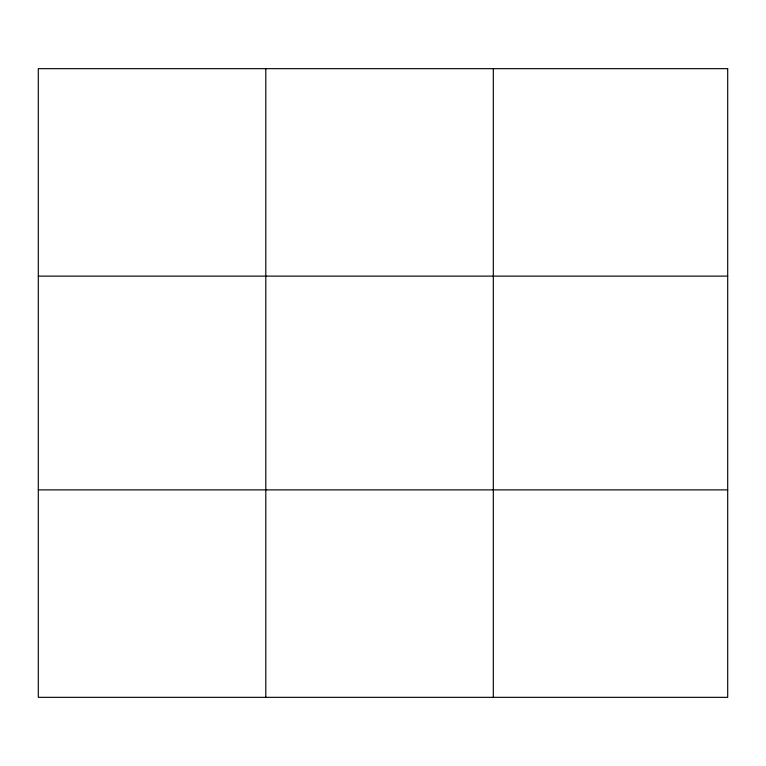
<?xml version="1.0" encoding="UTF-8"?>
<svg xmlns="http://www.w3.org/2000/svg" width="766" height="766" viewBox="0 0 766 766"><rect width="100%" height="100%" fill="white"/><g stroke="black" fill="none" stroke-linecap="round" stroke-linejoin="round"><path stroke-width="1.15" d="M265.802 68.662L265.802 697.338M493.304 68.662L493.304 697.338M38.3 276.124L727.7 276.124M38.3 489.876L727.7 489.876M727.7 68.662L727.7 697.338L38.3 697.338L38.3 68.662L727.7 68.662"/></g></svg>
